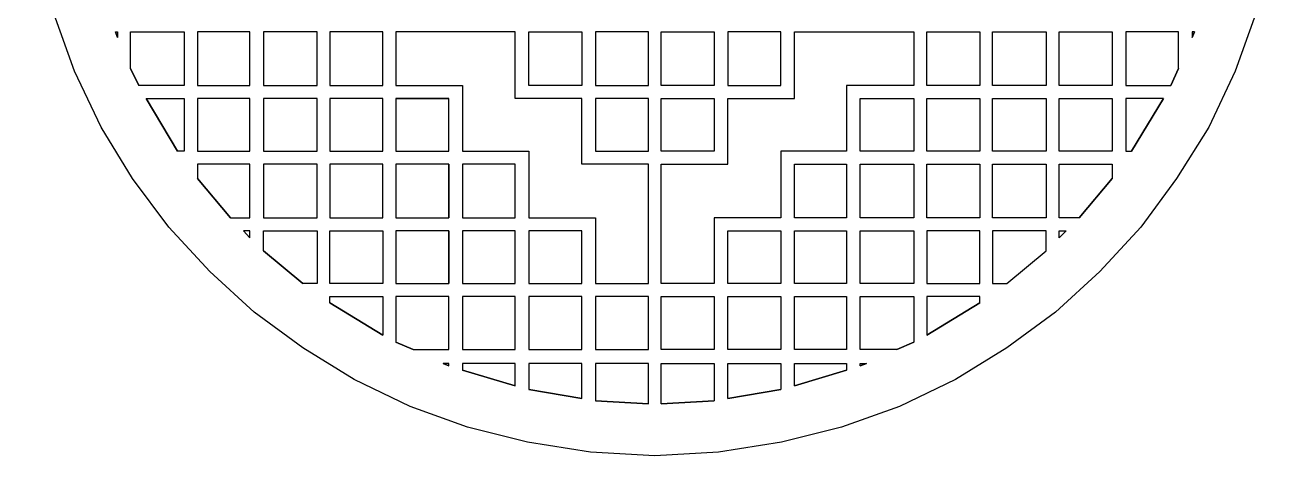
# Model space of a CAD drawing. Header units: centimetres. Extents: x -7.3 to 6, y -13.2 to 13.7.
# Drawn here: x -7.35 to 5.96, y -13.15 to -8.6 of the extents above; entities that cross this region are included whole.
import ezdxf

# ---------------------------------------------------------------- set-up
doc = ezdxf.new("R2010")
doc.units = ezdxf.units.CM
doc.header["$MEASUREMENT"] = 0

msp = doc.modelspace()

# ---------------------------------------------------------------- linework, layer by layer
at = {"color": 242}
for points, knots in [([(-7.3473, -6.49658), (-7.3473, -6.49658), (-7.31704, -7.16991), (-7.31704, -7.16991), (-7.31704, -7.16991), (-7.31704, -7.16991), (-7.21871, -7.83568), (-7.21871, -7.83568), (-7.21871, -7.83568), (-7.21871, -7.83568), (-7.0447, -8.47116), (-7.0447, -8.47116), (-7.0447, -8.47116), (-7.0447, -8.47116), (-6.82529, -9.08397), (-6.82529, -9.08397), (-6.82529, -9.08397), (-6.82529, -9.08397), (-6.54539, -9.67408), (-6.54539, -9.67408), (-6.54539, -9.67408), (-6.54539, -9.67408), (-6.21249, -10.21875), (-6.21249, -10.21875), (-6.21249, -10.21875), (-6.21249, -10.21875), (-5.82667, -10.73322), (-5.82667, -10.73322), (-5.82667, -10.73322), (-5.82667, -10.73322), (-5.39546, -11.20225), (-5.39546, -11.20225), (-5.39546, -11.20225), (-5.39546, -11.20225), (-4.92638, -11.6335), (-4.92638, -11.6335), (-4.92638, -11.6335), (-4.92638, -11.6335), (-4.41196, -12.01177), (-4.41196, -12.01177), (-4.41196, -12.01177), (-4.41196, -12.01177), (-3.86724, -12.34466), (-3.86724, -12.34466), (-3.86724, -12.34466), (-3.86724, -12.34466), (-3.27714, -12.63212), (-3.27714, -12.63212), (-3.27714, -12.63212), (-3.27714, -12.63212), (-2.67189, -12.85153), (-2.67189, -12.85153), (-2.67189, -12.85153), (-2.67189, -12.85153), (-2.0364, -13.01041), (-2.0364, -13.01041), (-2.0364, -13.01041), (-2.0364, -13.01041), (-1.37066, -13.11631), (-1.37066, -13.11631), (-1.37066, -13.11631), (-1.37066, -13.11631), (-0.68976, -13.15413), (-0.68976, -13.15413), (-0.68976, -13.15413), (-0.68976, -13.15413), (-0.01646, -13.11631), (-0.01646, -13.11631), (-0.01646, -13.11631), (-0.01646, -13.11631), (0.64929, -13.01041), (0.64929, -13.01041), (0.64929, -13.01041), (0.64929, -13.01041), (1.28478, -12.85153), (1.28478, -12.85153), (1.28478, -12.85153), (1.28478, -12.85153), (1.89757, -12.63212), (1.89757, -12.63212), (1.89757, -12.63212), (1.89757, -12.63212), (2.48768, -12.34466), (2.48768, -12.34466), (2.48768, -12.34466), (2.48768, -12.34466), (3.03238, -12.01177), (3.03238, -12.01177), (3.03238, -12.01177), (3.03238, -12.01177), (3.54682, -11.6335), (3.54682, -11.6335), (3.54682, -11.6335), (3.54682, -11.6335), (4.01589, -11.20225), (4.01589, -11.20225), (4.01589, -11.20225), (4.01589, -11.20225), (4.44709, -10.73322), (4.44709, -10.73322), (4.44709, -10.73322), (4.44709, -10.73322), (4.82538, -10.21875), (4.82538, -10.21875), (4.82538, -10.21875), (4.82538, -10.21875), (5.16581, -9.67408), (5.16581, -9.67408), (5.16581, -9.67408), (5.16581, -9.67408), (5.44572, -9.08397), (5.44572, -9.08397), (5.44572, -9.08397), (5.44572, -9.08397), (5.66513, -8.47116), (5.66513, -8.47116), (5.66513, -8.47116), (5.66513, -8.47116), (5.824, -7.83568), (5.824, -7.83568), (5.824, -7.83568), (5.824, -7.83568), (5.92991, -7.16991), (5.92991, -7.16991), (5.92991, -7.16991), (5.92991, -7.16991), (5.96017, -6.49658), (5.96017, -6.49658), (5.96017, -6.49658), (5.96017, -6.49658), (5.92991, -5.80816), (5.92991, -5.80816), (5.92991, -5.80816), (5.92991, -5.80816), (5.824, -5.14997), (5.824, -5.14997), (5.824, -5.14997), (5.824, -5.14997), (5.66513, -4.51446), (5.66513, -4.51446), (5.66513, -4.51446), (5.66513, -4.51446), (5.44572, -3.90924), (5.44572, -3.90924), (5.44572, -3.90924), (5.44572, -3.90924), (5.16581, -3.31916), (5.16581, -3.31916), (5.16581, -3.31916), (5.16581, -3.31916), (4.82538, -2.77442), (4.82538, -2.77442), (4.82538, -2.77442), (4.82538, -2.77442), (4.44709, -2.25997), (4.44709, -2.25997), (4.44709, -2.25997), (4.44709, -2.25997), (4.01589, -1.78336), (4.01589, -1.78336), (4.01589, -1.78336), (4.01589, -1.78336), (3.54682, -1.35216), (3.54682, -1.35216), (3.54682, -1.35216), (3.54682, -1.35216), (3.03238, -0.9739), (3.03238, -0.9739), (3.03238, -0.9739), (3.03238, -0.9739), (2.48768, -0.64099), (2.48768, -0.64099), (2.48768, -0.64099), (2.48768, -0.64099), (1.89757, -0.36111), (1.89757, -0.36111), (1.89757, -0.36111), (1.89757, -0.36111), (1.28478, -0.14168), (1.28478, -0.14168), (1.28478, -0.14168), (1.28478, -0.14168), (0.64929, 0.03231), (0.64929, 0.03231), (0.64929, 0.03231), (0.64929, 0.03231), (-0.01646, 0.13065), (-0.01646, 0.13065), (-0.01646, 0.13065), (-0.01646, 0.13065), (-0.68976, 0.16091), (-0.68976, 0.16091), (-0.68976, 0.16091), (-0.68976, 0.16091), (-1.37066, 0.13065), (-1.37066, 0.13065), (-1.37066, 0.13065), (-1.37066, 0.13065), (-2.0364, 0.03231), (-2.0364, 0.03231), (-2.0364, 0.03231), (-2.0364, 0.03231), (-2.67189, -0.14168), (-2.67189, -0.14168), (-2.67189, -0.14168), (-2.67189, -0.14168), (-3.27714, -0.36111), (-3.27714, -0.36111), (-3.27714, -0.36111), (-3.27714, -0.36111), (-3.86724, -0.64099), (-3.86724, -0.64099), (-3.86724, -0.64099), (-3.86724, -0.64099), (-4.41196, -0.9739), (-4.41196, -0.9739), (-4.41196, -0.9739), (-4.41196, -0.9739), (-4.92638, -1.35216), (-4.92638, -1.35216), (-4.92638, -1.35216), (-4.92638, -1.35216), (-5.39546, -1.78336), (-5.39546, -1.78336), (-5.39546, -1.78336), (-5.39546, -1.78336), (-5.82667, -2.25997), (-5.82667, -2.25997), (-5.82667, -2.25997), (-5.82667, -2.25997), (-6.21249, -2.77442), (-6.21249, -2.77442), (-6.21249, -2.77442), (-6.21249, -2.77442), (-6.54539, -3.31916), (-6.54539, -3.31916), (-6.54539, -3.31916), (-6.54539, -3.31916), (-6.82529, -3.90924), (-6.82529, -3.90924), (-6.82529, -3.90924), (-6.82529, -3.90924), (-7.0447, -4.51446), (-7.0447, -4.51446), (-7.0447, -4.51446), (-7.0447, -4.51446), (-7.21871, -5.14997), (-7.21871, -5.14997), (-7.21871, -5.14997), (-7.21871, -5.14997), (-7.31704, -5.80816), (-7.31704, -5.80816), (-7.31704, -5.80816), (-7.31704, -5.80816), (-7.3473, -6.49658), (-7.3473, -6.49658)], [0, 0, 0, 0, 0.01538462, 0.01538462, 0.01538462, 0.01538462, 0.03076923, 0.03076923, 0.03076923, 0.03076923, 0.04615385, 0.04615385, 0.04615385, 0.04615385, 0.06153846, 0.06153846, 0.06153846, 0.06153846, 0.07692308, 0.07692308, 0.07692308, 0.07692308, 0.09230769, 0.09230769, 0.09230769, 0.09230769, 0.10769231, 0.10769231, 0.10769231, 0.10769231, 0.12307692, 0.12307692, 0.12307692, 0.12307692, 0.13846154, 0.13846154, 0.13846154, 0.13846154, 0.15384615, 0.15384615, 0.15384615, 0.15384615, 0.16923077, 0.16923077, 0.16923077, 0.16923077, 0.18461538, 0.18461538, 0.18461538, 0.18461538, 0.2, 0.2, 0.2, 0.2, 0.21538462, 0.21538462, 0.21538462, 0.21538462, 0.23076923, 0.23076923, 0.23076923, 0.23076923, 0.24615385, 0.24615385, 0.24615385, 0.24615385, 0.26153846, 0.26153846, 0.26153846, 0.26153846, 0.27692308, 0.27692308, 0.27692308, 0.27692308, 0.29230769, 0.29230769, 0.29230769, 0.29230769, 0.30769231, 0.30769231, 0.30769231, 0.30769231, 0.32307692, 0.32307692, 0.32307692, 0.32307692, 0.33846154, 0.33846154, 0.33846154, 0.33846154, 0.35384615, 0.35384615, 0.35384615, 0.35384615, 0.36923077, 0.36923077, 0.36923077, 0.36923077, 0.38461538, 0.38461538, 0.38461538, 0.38461538, 0.4, 0.4, 0.4, 0.4, 0.41538462, 0.41538462, 0.41538462, 0.41538462, 0.43076923, 0.43076923, 0.43076923, 0.43076923, 0.44615385, 0.44615385, 0.44615385, 0.44615385, 0.46153846, 0.46153846, 0.46153846, 0.46153846, 0.47692308, 0.47692308, 0.47692308, 0.47692308, 0.49230769, 0.49230769, 0.49230769, 0.49230769, 0.50769231, 0.50769231, 0.50769231, 0.50769231, 0.52307692, 0.52307692, 0.52307692, 0.52307692, 0.53846154, 0.53846154, 0.53846154, 0.53846154, 0.55384615, 0.55384615, 0.55384615, 0.55384615, 0.56923077, 0.56923077, 0.56923077, 0.56923077, 0.58461538, 0.58461538, 0.58461538, 0.58461538, 0.6, 0.6, 0.6, 0.6, 0.61538462, 0.61538462, 0.61538462, 0.61538462, 0.63076923, 0.63076923, 0.63076923, 0.63076923, 0.64615385, 0.64615385, 0.64615385, 0.64615385, 0.66153846, 0.66153846, 0.66153846, 0.66153846, 0.67692308, 0.67692308, 0.67692308, 0.67692308, 0.69230769, 0.69230769, 0.69230769, 0.69230769, 0.70769231, 0.70769231, 0.70769231, 0.70769231, 0.72307692, 0.72307692, 0.72307692, 0.72307692, 0.73846154, 0.73846154, 0.73846154, 0.73846154, 0.75384615, 0.75384615, 0.75384615, 0.75384615, 0.76923077, 0.76923077, 0.76923077, 0.76923077, 0.78461538, 0.78461538, 0.78461538, 0.78461538, 0.8, 0.8, 0.8, 0.8, 0.81538462, 0.81538462, 0.81538462, 0.81538462, 0.83076923, 0.83076923, 0.83076923, 0.83076923, 0.84615385, 0.84615385, 0.84615385, 0.84615385, 0.86153846, 0.86153846, 0.86153846, 0.86153846, 0.87692308, 0.87692308, 0.87692308, 0.87692308, 0.89230769, 0.89230769, 0.89230769, 0.89230769, 0.90769231, 0.90769231, 0.90769231, 0.90769231, 0.92307692, 0.92307692, 0.92307692, 0.92307692, 0.93846154, 0.93846154, 0.93846154, 0.93846154, 0.95384615, 0.95384615, 0.95384615, 0.95384615, 0.96923077, 0.96923077, 0.96923077, 0.96923077, 1, 1, 1, 1]), ([(-6.37137, -8.72836), (-6.37137, -8.72836), (-6.37137, -8.66788), (-6.37137, -8.66788), (-6.37137, -8.66788), (-6.37137, -8.66788), (-6.39405, -8.66788), (-6.39405, -8.66788), (-6.39405, -8.66788), (-6.39405, -8.66788), (-6.37137, -8.72836), (-6.37137, -8.72836)], [0, 0, 0, 0, 0.25, 0.25, 0.25, 0.25, 0.5, 0.5, 0.5, 0.5, 1, 1, 1, 1]), ([(-6.39405, -8.66788), (-6.39405, -8.66788), (-6.37137, -8.72836), (-6.37137, -8.72836), (-6.37137, -8.72836), (-6.37137, -8.72836), (-6.39405, -8.66788), (-6.39405, -8.66788)], [0, 0, 0, 0, 0.33333333, 0.33333333, 0.33333333, 0.33333333, 1, 1, 1, 1]), ([(-6.14441, -9.23525), (-6.14441, -9.23525), (-5.6678, -9.23525), (-5.6678, -9.23525), (-5.6678, -9.23525), (-5.6678, -9.23525), (-5.6678, -8.66788), (-5.6678, -8.66788), (-5.6678, -8.66788), (-5.6678, -8.66788), (-6.23519, -8.66788), (-6.23519, -8.66788), (-6.23519, -8.66788), (-6.23519, -8.66788), (-6.23519, -9.05371), (-6.23519, -9.05371), (-6.23519, -9.05371), (-6.23519, -9.05371), (-6.14441, -9.23525), (-6.14441, -9.23525)], [0, 0, 0, 0, 0.16666667, 0.16666667, 0.16666667, 0.16666667, 0.33333333, 0.33333333, 0.33333333, 0.33333333, 0.5, 0.5, 0.5, 0.5, 0.66666667, 0.66666667, 0.66666667, 0.66666667, 1, 1, 1, 1]), ([(-4.97177, -9.23525), (-4.97177, -9.23525), (-5.52405, -9.23525), (-5.52405, -9.23525), (-5.52405, -9.23525), (-5.52405, -9.23525), (-5.52405, -8.66788), (-5.52405, -8.66788), (-5.52405, -8.66788), (-5.52405, -8.66788), (-4.97177, -8.66788), (-4.97177, -8.66788), (-4.97177, -8.66788), (-4.97177, -8.66788), (-4.97177, -9.23525), (-4.97177, -9.23525)], [0, 0, 0, 0, 0.2, 0.2, 0.2, 0.2, 0.4, 0.4, 0.4, 0.4, 0.6, 0.6, 0.6, 0.6, 1, 1, 1, 1]), ([(-4.26064, -9.23525), (-4.26064, -9.23525), (-4.82804, -9.23525), (-4.82804, -9.23525), (-4.82804, -9.23525), (-4.82804, -9.23525), (-4.82804, -8.66788), (-4.82804, -8.66788), (-4.82804, -8.66788), (-4.82804, -8.66788), (-4.26064, -8.66788), (-4.26064, -8.66788), (-4.26064, -8.66788), (-4.26064, -8.66788), (-4.26064, -9.23525), (-4.26064, -9.23525)], [0, 0, 0, 0, 0.2, 0.2, 0.2, 0.2, 0.4, 0.4, 0.4, 0.4, 0.6, 0.6, 0.6, 0.6, 1, 1, 1, 1]), ([(-3.56462, -9.23525), (-3.56462, -9.23525), (-4.12445, -9.23525), (-4.12445, -9.23525), (-4.12445, -9.23525), (-4.12445, -9.23525), (-4.12445, -8.66788), (-4.12445, -8.66788), (-4.12445, -8.66788), (-4.12445, -8.66788), (-3.56462, -8.66788), (-3.56462, -8.66788), (-3.56462, -8.66788), (-3.56462, -8.66788), (-3.56462, -9.23525), (-3.56462, -9.23525)], [0, 0, 0, 0, 0.2, 0.2, 0.2, 0.2, 0.4, 0.4, 0.4, 0.4, 0.6, 0.6, 0.6, 0.6, 1, 1, 1, 1]), ([(-2.02128, -9.93128), (-2.02128, -9.93128), (-2.72486, -9.93128), (-2.72486, -9.93128), (-2.72486, -9.93128), (-2.72486, -9.93128), (-2.72486, -9.23525), (-2.72486, -9.23525), (-2.72486, -9.23525), (-2.72486, -9.23525), (-3.42846, -9.23525), (-3.42846, -9.23525), (-3.42846, -9.23525), (-3.42846, -9.23525), (-3.42846, -8.66788), (-3.42846, -8.66788), (-3.42846, -8.66788), (-3.42846, -8.66788), (-2.16503, -8.66788), (-2.16503, -8.66788), (-2.16503, -8.66788), (-2.16503, -8.66788), (-2.16503, -9.37141), (-2.16503, -9.37141), (-2.16503, -9.37141), (-2.16503, -9.37141), (-1.46145, -9.37141), (-1.46145, -9.37141), (-1.46145, -9.37141), (-1.46145, -9.37141), (-1.46145, -10.06747), (-1.46145, -10.06747), (-1.46145, -10.06747), (-1.46145, -10.06747), (-0.75788, -10.06747), (-0.75788, -10.06747), (-0.75788, -10.06747), (-0.75788, -10.06747), (-0.75788, -11.33086), (-0.75788, -11.33086), (-0.75788, -11.33086), (-0.75788, -11.33086), (-1.3177, -11.33086), (-1.3177, -11.33086), (-1.3177, -11.33086), (-1.3177, -11.33086), (-1.3177, -10.63487), (-1.3177, -10.63487), (-1.3177, -10.63487), (-1.3177, -10.63487), (-2.02128, -10.63487), (-2.02128, -10.63487), (-2.02128, -10.63487), (-2.02128, -10.63487), (-2.02128, -9.93128), (-2.02128, -9.93128)], [0, 0, 0, 0, 0.06666667, 0.06666667, 0.06666667, 0.06666667, 0.13333333, 0.13333333, 0.13333333, 0.13333333, 0.2, 0.2, 0.2, 0.2, 0.26666667, 0.26666667, 0.26666667, 0.26666667, 0.33333333, 0.33333333, 0.33333333, 0.33333333, 0.4, 0.4, 0.4, 0.4, 0.46666667, 0.46666667, 0.46666667, 0.46666667, 0.53333333, 0.53333333, 0.53333333, 0.53333333, 0.6, 0.6, 0.6, 0.6, 0.66666667, 0.66666667, 0.66666667, 0.66666667, 0.73333333, 0.73333333, 0.73333333, 0.73333333, 0.8, 0.8, 0.8, 0.8, 0.86666667, 0.86666667, 0.86666667, 0.86666667, 1, 1, 1, 1]), ([(-1.46145, -9.23525), (-1.46145, -9.23525), (-1.46145, -8.66788), (-1.46145, -8.66788), (-1.46145, -8.66788), (-1.46145, -8.66788), (-2.02128, -8.66788), (-2.02128, -8.66788), (-2.02128, -8.66788), (-2.02128, -8.66788), (-2.02128, -9.23525), (-2.02128, -9.23525), (-2.02128, -9.23525), (-2.02128, -9.23525), (-1.46145, -9.23525), (-1.46145, -9.23525)], [0, 0, 0, 0, 0.2, 0.2, 0.2, 0.2, 0.4, 0.4, 0.4, 0.4, 0.6, 0.6, 0.6, 0.6, 1, 1, 1, 1]), ([(-1.3177, -9.23525), (-1.3177, -9.23525), (-1.3177, -8.66788), (-1.3177, -8.66788), (-1.3177, -8.66788), (-1.3177, -8.66788), (-0.75788, -8.66788), (-0.75788, -8.66788), (-0.75788, -8.66788), (-0.75788, -8.66788), (-0.75788, -9.23525), (-0.75788, -9.23525), (-0.75788, -9.23525), (-0.75788, -9.23525), (-1.3177, -9.23525), (-1.3177, -9.23525)], [0, 0, 0, 0, 0.2, 0.2, 0.2, 0.2, 0.4, 0.4, 0.4, 0.4, 0.6, 0.6, 0.6, 0.6, 1, 1, 1, 1]), ([(0.64173, -9.93128), (0.64173, -9.93128), (1.33773, -9.93128), (1.33773, -9.93128), (1.33773, -9.93128), (1.33773, -9.93128), (1.33773, -9.23525), (1.33773, -9.23525), (1.33773, -9.23525), (1.33773, -9.23525), (2.04888, -9.23525), (2.04888, -9.23525), (2.04888, -9.23525), (2.04888, -9.23525), (2.04888, -8.66788), (2.04888, -8.66788), (2.04888, -8.66788), (2.04888, -8.66788), (0.78547, -8.66788), (0.78547, -8.66788), (0.78547, -8.66788), (0.78547, -8.66788), (0.78547, -9.37141), (0.78547, -9.37141), (0.78547, -9.37141), (0.78547, -9.37141), (0.08189, -9.37141), (0.08189, -9.37141), (0.08189, -9.37141), (0.08189, -9.37141), (0.08189, -10.06747), (0.08189, -10.06747), (0.08189, -10.06747), (0.08189, -10.06747), (-0.62169, -10.06747), (-0.62169, -10.06747), (-0.62169, -10.06747), (-0.62169, -10.06747), (-0.62169, -11.33086), (-0.62169, -11.33086), (-0.62169, -11.33086), (-0.62169, -11.33086), (-0.06186, -11.33086), (-0.06186, -11.33086), (-0.06186, -11.33086), (-0.06186, -11.33086), (-0.06186, -10.63487), (-0.06186, -10.63487), (-0.06186, -10.63487), (-0.06186, -10.63487), (0.64173, -10.63487), (0.64173, -10.63487), (0.64173, -10.63487), (0.64173, -10.63487), (0.64173, -9.93128), (0.64173, -9.93128)], [0, 0, 0, 0, 0.06666667, 0.06666667, 0.06666667, 0.06666667, 0.13333333, 0.13333333, 0.13333333, 0.13333333, 0.2, 0.2, 0.2, 0.2, 0.26666667, 0.26666667, 0.26666667, 0.26666667, 0.33333333, 0.33333333, 0.33333333, 0.33333333, 0.4, 0.4, 0.4, 0.4, 0.46666667, 0.46666667, 0.46666667, 0.46666667, 0.53333333, 0.53333333, 0.53333333, 0.53333333, 0.6, 0.6, 0.6, 0.6, 0.66666667, 0.66666667, 0.66666667, 0.66666667, 0.73333333, 0.73333333, 0.73333333, 0.73333333, 0.8, 0.8, 0.8, 0.8, 0.86666667, 0.86666667, 0.86666667, 0.86666667, 1, 1, 1, 1]), ([(-0.06186, -9.23525), (-0.06186, -9.23525), (-0.06186, -8.66788), (-0.06186, -8.66788), (-0.06186, -8.66788), (-0.06186, -8.66788), (-0.62169, -8.66788), (-0.62169, -8.66788), (-0.62169, -8.66788), (-0.62169, -8.66788), (-0.62169, -9.23525), (-0.62169, -9.23525), (-0.62169, -9.23525), (-0.62169, -9.23525), (-0.06186, -9.23525), (-0.06186, -9.23525)], [0, 0, 0, 0, 0.2, 0.2, 0.2, 0.2, 0.4, 0.4, 0.4, 0.4, 0.6, 0.6, 0.6, 0.6, 1, 1, 1, 1]), ([(0.08189, -9.23525), (0.08189, -9.23525), (0.08189, -8.66788), (0.08189, -8.66788), (0.08189, -8.66788), (0.08189, -8.66788), (0.64173, -8.66788), (0.64173, -8.66788), (0.64173, -8.66788), (0.64173, -8.66788), (0.64173, -9.23525), (0.64173, -9.23525), (0.64173, -9.23525), (0.64173, -9.23525), (0.08189, -9.23525), (0.08189, -9.23525)], [0, 0, 0, 0, 0.2, 0.2, 0.2, 0.2, 0.4, 0.4, 0.4, 0.4, 0.6, 0.6, 0.6, 0.6, 1, 1, 1, 1]), ([(2.18507, -9.23525), (2.18507, -9.23525), (2.74489, -9.23525), (2.74489, -9.23525), (2.74489, -9.23525), (2.74489, -9.23525), (2.74489, -8.66788), (2.74489, -8.66788), (2.74489, -8.66788), (2.74489, -8.66788), (2.18507, -8.66788), (2.18507, -8.66788), (2.18507, -8.66788), (2.18507, -8.66788), (2.18507, -9.23525), (2.18507, -9.23525)], [0, 0, 0, 0, 0.2, 0.2, 0.2, 0.2, 0.4, 0.4, 0.4, 0.4, 0.6, 0.6, 0.6, 0.6, 1, 1, 1, 1]), ([(2.88107, -9.23525), (2.88107, -9.23525), (3.44848, -9.23525), (3.44848, -9.23525), (3.44848, -9.23525), (3.44848, -9.23525), (3.44848, -8.66788), (3.44848, -8.66788), (3.44848, -8.66788), (3.44848, -8.66788), (2.88107, -8.66788), (2.88107, -8.66788), (2.88107, -8.66788), (2.88107, -8.66788), (2.88107, -9.23525), (2.88107, -9.23525)], [0, 0, 0, 0, 0.2, 0.2, 0.2, 0.2, 0.4, 0.4, 0.4, 0.4, 0.6, 0.6, 0.6, 0.6, 1, 1, 1, 1]), ([(3.58465, -9.23525), (3.58465, -9.23525), (4.14449, -9.23525), (4.14449, -9.23525), (4.14449, -9.23525), (4.14449, -9.23525), (4.14449, -8.66788), (4.14449, -8.66788), (4.14449, -8.66788), (4.14449, -8.66788), (3.58465, -8.66788), (3.58465, -8.66788), (3.58465, -8.66788), (3.58465, -8.66788), (3.58465, -9.23525), (3.58465, -9.23525)], [0, 0, 0, 0, 0.2, 0.2, 0.2, 0.2, 0.4, 0.4, 0.4, 0.4, 0.6, 0.6, 0.6, 0.6, 1, 1, 1, 1]), ([(4.76485, -9.23525), (4.76485, -9.23525), (4.28823, -9.23525), (4.28823, -9.23525), (4.28823, -9.23525), (4.28823, -9.23525), (4.28823, -8.66788), (4.28823, -8.66788), (4.28823, -8.66788), (4.28823, -8.66788), (4.84807, -8.66788), (4.84807, -8.66788), (4.84807, -8.66788), (4.84807, -8.66788), (4.84807, -9.05371), (4.84807, -9.05371), (4.84807, -9.05371), (4.84807, -9.05371), (4.76485, -9.23525), (4.76485, -9.23525)], [0, 0, 0, 0, 0.16666667, 0.16666667, 0.16666667, 0.16666667, 0.33333333, 0.33333333, 0.33333333, 0.33333333, 0.5, 0.5, 0.5, 0.5, 0.66666667, 0.66666667, 0.66666667, 0.66666667, 1, 1, 1, 1]), ([(5.0145, -8.66788), (5.0145, -8.66788), (4.99182, -8.72836), (4.99182, -8.72836), (4.99182, -8.72836), (4.99182, -8.72836), (5.0145, -8.66788), (5.0145, -8.66788)], [0, 0, 0, 0, 0.33333333, 0.33333333, 0.33333333, 0.33333333, 1, 1, 1, 1]), ([(4.99182, -8.72836), (4.99182, -8.72836), (4.99182, -8.66788), (4.99182, -8.66788), (4.99182, -8.66788), (4.99182, -8.66788), (5.0145, -8.66788), (5.0145, -8.66788), (5.0145, -8.66788), (5.0145, -8.66788), (4.99182, -8.72836), (4.99182, -8.72836)], [0, 0, 0, 0, 0.25, 0.25, 0.25, 0.25, 0.5, 0.5, 0.5, 0.5, 1, 1, 1, 1]), ([(-6.23519, -9.05371), (-6.23519, -9.05371), (-6.14441, -9.23525), (-6.14441, -9.23525), (-6.14441, -9.23525), (-6.14441, -9.23525), (-6.23519, -9.05371), (-6.23519, -9.05371)], [0, 0, 0, 0, 0.33333333, 0.33333333, 0.33333333, 0.33333333, 1, 1, 1, 1]), ([(4.84807, -9.05371), (4.84807, -9.05371), (4.76485, -9.23525), (4.76485, -9.23525), (4.76485, -9.23525), (4.76485, -9.23525), (4.84807, -9.05371), (4.84807, -9.05371)], [0, 0, 0, 0, 0.33333333, 0.33333333, 0.33333333, 0.33333333, 1, 1, 1, 1]), ([(-6.06876, -9.37141), (-6.06876, -9.37141), (-5.73588, -9.93128), (-5.73588, -9.93128), (-5.73588, -9.93128), (-5.73588, -9.93128), (-6.06876, -9.37141), (-6.06876, -9.37141)], [0, 0, 0, 0, 0.33333333, 0.33333333, 0.33333333, 0.33333333, 1, 1, 1, 1]), ([(-5.73588, -9.93128), (-5.73588, -9.93128), (-5.6678, -9.93128), (-5.6678, -9.93128), (-5.6678, -9.93128), (-5.6678, -9.93128), (-5.6678, -9.37141), (-5.6678, -9.37141), (-5.6678, -9.37141), (-5.6678, -9.37141), (-6.06876, -9.37141), (-6.06876, -9.37141), (-6.06876, -9.37141), (-6.06876, -9.37141), (-5.73588, -9.93128), (-5.73588, -9.93128)], [0, 0, 0, 0, 0.2, 0.2, 0.2, 0.2, 0.4, 0.4, 0.4, 0.4, 0.6, 0.6, 0.6, 0.6, 1, 1, 1, 1]), ([(-4.97177, -9.93128), (-4.97177, -9.93128), (-5.52405, -9.93128), (-5.52405, -9.93128), (-5.52405, -9.93128), (-5.52405, -9.93128), (-5.52405, -9.37141), (-5.52405, -9.37141), (-5.52405, -9.37141), (-5.52405, -9.37141), (-4.97177, -9.37141), (-4.97177, -9.37141), (-4.97177, -9.37141), (-4.97177, -9.37141), (-4.97177, -9.93128), (-4.97177, -9.93128)], [0, 0, 0, 0, 0.2, 0.2, 0.2, 0.2, 0.4, 0.4, 0.4, 0.4, 0.6, 0.6, 0.6, 0.6, 1, 1, 1, 1]), ([(-4.26064, -9.93128), (-4.26064, -9.93128), (-4.82804, -9.93128), (-4.82804, -9.93128), (-4.82804, -9.93128), (-4.82804, -9.93128), (-4.82804, -9.37141), (-4.82804, -9.37141), (-4.82804, -9.37141), (-4.82804, -9.37141), (-4.26064, -9.37141), (-4.26064, -9.37141), (-4.26064, -9.37141), (-4.26064, -9.37141), (-4.26064, -9.93128), (-4.26064, -9.93128)], [0, 0, 0, 0, 0.2, 0.2, 0.2, 0.2, 0.4, 0.4, 0.4, 0.4, 0.6, 0.6, 0.6, 0.6, 1, 1, 1, 1]), ([(-4.12445, -9.93128), (-4.12445, -9.93128), (-4.12445, -9.37141), (-4.12445, -9.37141), (-4.12445, -9.37141), (-4.12445, -9.37141), (-3.56462, -9.37141), (-3.56462, -9.37141), (-3.56462, -9.37141), (-3.56462, -9.37141), (-3.56462, -9.93128), (-3.56462, -9.93128), (-3.56462, -9.93128), (-3.56462, -9.93128), (-4.12445, -9.93128), (-4.12445, -9.93128)], [0, 0, 0, 0, 0.2, 0.2, 0.2, 0.2, 0.4, 0.4, 0.4, 0.4, 0.6, 0.6, 0.6, 0.6, 1, 1, 1, 1]), ([(-2.8686, -9.37141), (-2.8686, -9.37141), (-2.8686, -9.93128), (-2.8686, -9.93128), (-2.8686, -9.93128), (-2.8686, -9.93128), (-3.42846, -9.93128), (-3.42846, -9.93128), (-3.42846, -9.93128), (-3.42846, -9.93128), (-3.42846, -9.37141), (-3.42846, -9.37141), (-3.42846, -9.37141), (-3.42846, -9.37141), (-2.8686, -9.37141), (-2.8686, -9.37141)], [0, 0, 0, 0, 0.2, 0.2, 0.2, 0.2, 0.4, 0.4, 0.4, 0.4, 0.6, 0.6, 0.6, 0.6, 1, 1, 1, 1]), ([(-3.42846, -9.37141), (-3.42846, -9.37141), (-2.8686, -9.37141), (-2.8686, -9.37141), (-2.8686, -9.37141), (-2.8686, -9.37141), (-3.42846, -9.37141), (-3.42846, -9.37141)], [0, 0, 0, 0, 0.33333333, 0.33333333, 0.33333333, 0.33333333, 1, 1, 1, 1]), ([(-0.75788, -9.93128), (-0.75788, -9.93128), (-1.3177, -9.93128), (-1.3177, -9.93128), (-1.3177, -9.93128), (-1.3177, -9.93128), (-1.3177, -9.37141), (-1.3177, -9.37141), (-1.3177, -9.37141), (-1.3177, -9.37141), (-0.75788, -9.37141), (-0.75788, -9.37141), (-0.75788, -9.37141), (-0.75788, -9.37141), (-0.75788, -9.93128), (-0.75788, -9.93128)], [0, 0, 0, 0, 0.2, 0.2, 0.2, 0.2, 0.4, 0.4, 0.4, 0.4, 0.6, 0.6, 0.6, 0.6, 1, 1, 1, 1]), ([(-0.62169, -9.93128), (-0.62169, -9.93128), (-0.06186, -9.93128), (-0.06186, -9.93128), (-0.06186, -9.93128), (-0.06186, -9.93128), (-0.06186, -9.37141), (-0.06186, -9.37141), (-0.06186, -9.37141), (-0.06186, -9.37141), (-0.62169, -9.37141), (-0.62169, -9.37141), (-0.62169, -9.37141), (-0.62169, -9.37141), (-0.62169, -9.93128), (-0.62169, -9.93128)], [0, 0, 0, 0, 0.2, 0.2, 0.2, 0.2, 0.4, 0.4, 0.4, 0.4, 0.6, 0.6, 0.6, 0.6, 1, 1, 1, 1]), ([(1.48147, -9.37141), (1.48147, -9.37141), (1.48147, -9.93128), (1.48147, -9.93128), (1.48147, -9.93128), (1.48147, -9.93128), (2.04888, -9.93128), (2.04888, -9.93128), (2.04888, -9.93128), (2.04888, -9.93128), (2.04888, -9.37141), (2.04888, -9.37141), (2.04888, -9.37141), (2.04888, -9.37141), (1.48147, -9.37141), (1.48147, -9.37141)], [0, 0, 0, 0, 0.2, 0.2, 0.2, 0.2, 0.4, 0.4, 0.4, 0.4, 0.6, 0.6, 0.6, 0.6, 1, 1, 1, 1]), ([(2.74489, -9.93128), (2.74489, -9.93128), (2.74489, -9.37141), (2.74489, -9.37141), (2.74489, -9.37141), (2.74489, -9.37141), (2.18507, -9.37141), (2.18507, -9.37141), (2.18507, -9.37141), (2.18507, -9.37141), (2.18507, -9.93128), (2.18507, -9.93128), (2.18507, -9.93128), (2.18507, -9.93128), (2.74489, -9.93128), (2.74489, -9.93128)], [0, 0, 0, 0, 0.2, 0.2, 0.2, 0.2, 0.4, 0.4, 0.4, 0.4, 0.6, 0.6, 0.6, 0.6, 1, 1, 1, 1]), ([(2.88107, -9.93128), (2.88107, -9.93128), (3.44848, -9.93128), (3.44848, -9.93128), (3.44848, -9.93128), (3.44848, -9.93128), (3.44848, -9.37141), (3.44848, -9.37141), (3.44848, -9.37141), (3.44848, -9.37141), (2.88107, -9.37141), (2.88107, -9.37141), (2.88107, -9.37141), (2.88107, -9.37141), (2.88107, -9.93128), (2.88107, -9.93128)], [0, 0, 0, 0, 0.2, 0.2, 0.2, 0.2, 0.4, 0.4, 0.4, 0.4, 0.6, 0.6, 0.6, 0.6, 1, 1, 1, 1]), ([(3.58465, -9.93128), (3.58465, -9.93128), (4.14449, -9.93128), (4.14449, -9.93128), (4.14449, -9.93128), (4.14449, -9.93128), (4.14449, -9.37141), (4.14449, -9.37141), (4.14449, -9.37141), (4.14449, -9.37141), (3.58465, -9.37141), (3.58465, -9.37141), (3.58465, -9.37141), (3.58465, -9.37141), (3.58465, -9.93128), (3.58465, -9.93128)], [0, 0, 0, 0, 0.2, 0.2, 0.2, 0.2, 0.4, 0.4, 0.4, 0.4, 0.6, 0.6, 0.6, 0.6, 1, 1, 1, 1]), ([(4.34875, -9.93128), (4.34875, -9.93128), (4.28823, -9.93128), (4.28823, -9.93128), (4.28823, -9.93128), (4.28823, -9.93128), (4.28823, -9.37141), (4.28823, -9.37141), (4.28823, -9.37141), (4.28823, -9.37141), (4.68919, -9.37141), (4.68919, -9.37141), (4.68919, -9.37141), (4.68919, -9.37141), (4.34875, -9.93128), (4.34875, -9.93128)], [0, 0, 0, 0, 0.2, 0.2, 0.2, 0.2, 0.4, 0.4, 0.4, 0.4, 0.6, 0.6, 0.6, 0.6, 1, 1, 1, 1]), ([(4.68919, -9.37141), (4.68919, -9.37141), (4.34875, -9.93128), (4.34875, -9.93128), (4.34875, -9.93128), (4.34875, -9.93128), (4.68919, -9.37141), (4.68919, -9.37141)], [0, 0, 0, 0, 0.33333333, 0.33333333, 0.33333333, 0.33333333, 1, 1, 1, 1]), ([(-5.52405, -10.21875), (-5.52405, -10.21875), (-5.52405, -10.06747), (-5.52405, -10.06747), (-5.52405, -10.06747), (-5.52405, -10.06747), (-4.97177, -10.06747), (-4.97177, -10.06747), (-4.97177, -10.06747), (-4.97177, -10.06747), (-4.97177, -10.63487), (-4.97177, -10.63487), (-4.97177, -10.63487), (-4.97177, -10.63487), (-5.17605, -10.63487), (-5.17605, -10.63487), (-5.17605, -10.63487), (-5.17605, -10.63487), (-5.52405, -10.21875), (-5.52405, -10.21875)], [0, 0, 0, 0, 0.16666667, 0.16666667, 0.16666667, 0.16666667, 0.33333333, 0.33333333, 0.33333333, 0.33333333, 0.5, 0.5, 0.5, 0.5, 0.66666667, 0.66666667, 0.66666667, 0.66666667, 1, 1, 1, 1]), ([(-4.26064, -10.06747), (-4.26064, -10.06747), (-4.26064, -10.63487), (-4.26064, -10.63487), (-4.26064, -10.63487), (-4.26064, -10.63487), (-4.82804, -10.63487), (-4.82804, -10.63487), (-4.82804, -10.63487), (-4.82804, -10.63487), (-4.82804, -10.06747), (-4.82804, -10.06747), (-4.82804, -10.06747), (-4.82804, -10.06747), (-4.26064, -10.06747), (-4.26064, -10.06747)], [0, 0, 0, 0, 0.2, 0.2, 0.2, 0.2, 0.4, 0.4, 0.4, 0.4, 0.6, 0.6, 0.6, 0.6, 1, 1, 1, 1]), ([(-3.56462, -10.63487), (-3.56462, -10.63487), (-4.12445, -10.63487), (-4.12445, -10.63487), (-4.12445, -10.63487), (-4.12445, -10.63487), (-4.12445, -10.06747), (-4.12445, -10.06747), (-4.12445, -10.06747), (-4.12445, -10.06747), (-3.56462, -10.06747), (-3.56462, -10.06747), (-3.56462, -10.06747), (-3.56462, -10.06747), (-3.56462, -10.63487), (-3.56462, -10.63487)], [0, 0, 0, 0, 0.2, 0.2, 0.2, 0.2, 0.4, 0.4, 0.4, 0.4, 0.6, 0.6, 0.6, 0.6, 1, 1, 1, 1]), ([(-2.8686, -10.63487), (-2.8686, -10.63487), (-3.42846, -10.63487), (-3.42846, -10.63487), (-3.42846, -10.63487), (-3.42846, -10.63487), (-3.42846, -10.06747), (-3.42846, -10.06747), (-3.42846, -10.06747), (-3.42846, -10.06747), (-2.8686, -10.06747), (-2.8686, -10.06747), (-2.8686, -10.06747), (-2.8686, -10.06747), (-2.8686, -10.63487), (-2.8686, -10.63487)], [0, 0, 0, 0, 0.2, 0.2, 0.2, 0.2, 0.4, 0.4, 0.4, 0.4, 0.6, 0.6, 0.6, 0.6, 1, 1, 1, 1]), ([(-2.8686, -10.06747), (-2.8686, -10.06747), (-2.8686, -10.63487), (-2.8686, -10.63487), (-2.8686, -10.63487), (-2.8686, -10.63487), (-2.8686, -10.06747), (-2.8686, -10.06747)], [0, 0, 0, 0, 0.33333333, 0.33333333, 0.33333333, 0.33333333, 1, 1, 1, 1]), ([(-2.16503, -10.63487), (-2.16503, -10.63487), (-2.72486, -10.63487), (-2.72486, -10.63487), (-2.72486, -10.63487), (-2.72486, -10.63487), (-2.72486, -10.06747), (-2.72486, -10.06747), (-2.72486, -10.06747), (-2.72486, -10.06747), (-2.16503, -10.06747), (-2.16503, -10.06747), (-2.16503, -10.06747), (-2.16503, -10.06747), (-2.16503, -10.63487), (-2.16503, -10.63487)], [0, 0, 0, 0, 0.2, 0.2, 0.2, 0.2, 0.4, 0.4, 0.4, 0.4, 0.6, 0.6, 0.6, 0.6, 1, 1, 1, 1]), ([(0.78547, -10.63487), (0.78547, -10.63487), (1.33773, -10.63487), (1.33773, -10.63487), (1.33773, -10.63487), (1.33773, -10.63487), (1.33773, -10.06747), (1.33773, -10.06747), (1.33773, -10.06747), (1.33773, -10.06747), (0.78547, -10.06747), (0.78547, -10.06747), (0.78547, -10.06747), (0.78547, -10.06747), (0.78547, -10.63487), (0.78547, -10.63487)], [0, 0, 0, 0, 0.2, 0.2, 0.2, 0.2, 0.4, 0.4, 0.4, 0.4, 0.6, 0.6, 0.6, 0.6, 1, 1, 1, 1]), ([(1.48147, -10.63487), (1.48147, -10.63487), (2.04888, -10.63487), (2.04888, -10.63487), (2.04888, -10.63487), (2.04888, -10.63487), (2.04888, -10.06747), (2.04888, -10.06747), (2.04888, -10.06747), (2.04888, -10.06747), (1.48147, -10.06747), (1.48147, -10.06747), (1.48147, -10.06747), (1.48147, -10.06747), (1.48147, -10.63487), (1.48147, -10.63487)], [0, 0, 0, 0, 0.2, 0.2, 0.2, 0.2, 0.4, 0.4, 0.4, 0.4, 0.6, 0.6, 0.6, 0.6, 1, 1, 1, 1]), ([(2.18507, -10.63487), (2.18507, -10.63487), (2.74489, -10.63487), (2.74489, -10.63487), (2.74489, -10.63487), (2.74489, -10.63487), (2.74489, -10.06747), (2.74489, -10.06747), (2.74489, -10.06747), (2.74489, -10.06747), (2.18507, -10.06747), (2.18507, -10.06747), (2.18507, -10.06747), (2.18507, -10.06747), (2.18507, -10.63487), (2.18507, -10.63487)], [0, 0, 0, 0, 0.2, 0.2, 0.2, 0.2, 0.4, 0.4, 0.4, 0.4, 0.6, 0.6, 0.6, 0.6, 1, 1, 1, 1]), ([(2.88107, -10.06747), (2.88107, -10.06747), (2.88107, -10.63487), (2.88107, -10.63487), (2.88107, -10.63487), (2.88107, -10.63487), (3.44848, -10.63487), (3.44848, -10.63487), (3.44848, -10.63487), (3.44848, -10.63487), (3.44848, -10.06747), (3.44848, -10.06747), (3.44848, -10.06747), (3.44848, -10.06747), (2.88107, -10.06747), (2.88107, -10.06747)], [0, 0, 0, 0, 0.2, 0.2, 0.2, 0.2, 0.4, 0.4, 0.4, 0.4, 0.6, 0.6, 0.6, 0.6, 1, 1, 1, 1]), ([(4.14449, -10.21875), (4.14449, -10.21875), (4.14449, -10.06747), (4.14449, -10.06747), (4.14449, -10.06747), (4.14449, -10.06747), (3.58465, -10.06747), (3.58465, -10.06747), (3.58465, -10.06747), (3.58465, -10.06747), (3.58465, -10.63487), (3.58465, -10.63487), (3.58465, -10.63487), (3.58465, -10.63487), (3.79648, -10.63487), (3.79648, -10.63487), (3.79648, -10.63487), (3.79648, -10.63487), (4.14449, -10.21875), (4.14449, -10.21875)], [0, 0, 0, 0, 0.16666667, 0.16666667, 0.16666667, 0.16666667, 0.33333333, 0.33333333, 0.33333333, 0.33333333, 0.5, 0.5, 0.5, 0.5, 0.66666667, 0.66666667, 0.66666667, 0.66666667, 1, 1, 1, 1]), ([(-5.17605, -10.63487), (-5.17605, -10.63487), (-5.52405, -10.21875), (-5.52405, -10.21875), (-5.52405, -10.21875), (-5.52405, -10.21875), (-5.17605, -10.63487), (-5.17605, -10.63487)], [0, 0, 0, 0, 0.33333333, 0.33333333, 0.33333333, 0.33333333, 1, 1, 1, 1]), ([(3.79648, -10.63487), (3.79648, -10.63487), (4.14449, -10.21875), (4.14449, -10.21875), (4.14449, -10.21875), (4.14449, -10.21875), (3.79648, -10.63487), (3.79648, -10.63487)], [0, 0, 0, 0, 0.33333333, 0.33333333, 0.33333333, 0.33333333, 1, 1, 1, 1]), ([(-5.03986, -10.77104), (-5.03986, -10.77104), (-4.97177, -10.77104), (-4.97177, -10.77104), (-4.97177, -10.77104), (-4.97177, -10.77104), (-4.97177, -10.84672), (-4.97177, -10.84672), (-4.97177, -10.84672), (-4.97177, -10.84672), (-5.03986, -10.77104), (-5.03986, -10.77104)], [0, 0, 0, 0, 0.25, 0.25, 0.25, 0.25, 0.5, 0.5, 0.5, 0.5, 1, 1, 1, 1]), ([(-4.97177, -10.84672), (-4.97177, -10.84672), (-5.03986, -10.77104), (-5.03986, -10.77104), (-5.03986, -10.77104), (-5.03986, -10.77104), (-4.97177, -10.84672), (-4.97177, -10.84672)], [0, 0, 0, 0, 0.33333333, 0.33333333, 0.33333333, 0.33333333, 1, 1, 1, 1]), ([(-4.41196, -11.33086), (-4.41196, -11.33086), (-4.26064, -11.33086), (-4.26064, -11.33086), (-4.26064, -11.33086), (-4.26064, -11.33086), (-4.26064, -10.77104), (-4.26064, -10.77104), (-4.26064, -10.77104), (-4.26064, -10.77104), (-4.82804, -10.77104), (-4.82804, -10.77104), (-4.82804, -10.77104), (-4.82804, -10.77104), (-4.82804, -10.98288), (-4.82804, -10.98288), (-4.82804, -10.98288), (-4.82804, -10.98288), (-4.41196, -11.33086), (-4.41196, -11.33086)], [0, 0, 0, 0, 0.16666667, 0.16666667, 0.16666667, 0.16666667, 0.33333333, 0.33333333, 0.33333333, 0.33333333, 0.5, 0.5, 0.5, 0.5, 0.66666667, 0.66666667, 0.66666667, 0.66666667, 1, 1, 1, 1]), ([(-4.12445, -10.77104), (-4.12445, -10.77104), (-4.12445, -11.33086), (-4.12445, -11.33086), (-4.12445, -11.33086), (-4.12445, -11.33086), (-3.56462, -11.33086), (-3.56462, -11.33086), (-3.56462, -11.33086), (-3.56462, -11.33086), (-3.56462, -10.77104), (-3.56462, -10.77104), (-3.56462, -10.77104), (-3.56462, -10.77104), (-4.12445, -10.77104), (-4.12445, -10.77104)], [0, 0, 0, 0, 0.2, 0.2, 0.2, 0.2, 0.4, 0.4, 0.4, 0.4, 0.6, 0.6, 0.6, 0.6, 1, 1, 1, 1]), ([(-2.8686, -11.33086), (-2.8686, -11.33086), (-3.42846, -11.33086), (-3.42846, -11.33086), (-3.42846, -11.33086), (-3.42846, -11.33086), (-3.42846, -10.77104), (-3.42846, -10.77104), (-3.42846, -10.77104), (-3.42846, -10.77104), (-2.8686, -10.77104), (-2.8686, -10.77104), (-2.8686, -10.77104), (-2.8686, -10.77104), (-2.8686, -11.33086), (-2.8686, -11.33086)], [0, 0, 0, 0, 0.2, 0.2, 0.2, 0.2, 0.4, 0.4, 0.4, 0.4, 0.6, 0.6, 0.6, 0.6, 1, 1, 1, 1]), ([(-2.8686, -10.77104), (-2.8686, -10.77104), (-2.8686, -11.33086), (-2.8686, -11.33086), (-2.8686, -11.33086), (-2.8686, -11.33086), (-2.8686, -10.77104), (-2.8686, -10.77104)], [0, 0, 0, 0, 0.33333333, 0.33333333, 0.33333333, 0.33333333, 1, 1, 1, 1]), ([(-2.16503, -11.33086), (-2.16503, -11.33086), (-2.72486, -11.33086), (-2.72486, -11.33086), (-2.72486, -11.33086), (-2.72486, -11.33086), (-2.72486, -10.77104), (-2.72486, -10.77104), (-2.72486, -10.77104), (-2.72486, -10.77104), (-2.16503, -10.77104), (-2.16503, -10.77104), (-2.16503, -10.77104), (-2.16503, -10.77104), (-2.16503, -11.33086), (-2.16503, -11.33086)], [0, 0, 0, 0, 0.2, 0.2, 0.2, 0.2, 0.4, 0.4, 0.4, 0.4, 0.6, 0.6, 0.6, 0.6, 1, 1, 1, 1]), ([(-1.46145, -11.33086), (-1.46145, -11.33086), (-2.02128, -11.33086), (-2.02128, -11.33086), (-2.02128, -11.33086), (-2.02128, -11.33086), (-2.02128, -10.77104), (-2.02128, -10.77104), (-2.02128, -10.77104), (-2.02128, -10.77104), (-1.46145, -10.77104), (-1.46145, -10.77104), (-1.46145, -10.77104), (-1.46145, -10.77104), (-1.46145, -11.33086), (-1.46145, -11.33086)], [0, 0, 0, 0, 0.2, 0.2, 0.2, 0.2, 0.4, 0.4, 0.4, 0.4, 0.6, 0.6, 0.6, 0.6, 1, 1, 1, 1]), ([(0.08189, -11.33086), (0.08189, -11.33086), (0.64173, -11.33086), (0.64173, -11.33086), (0.64173, -11.33086), (0.64173, -11.33086), (0.64173, -10.77104), (0.64173, -10.77104), (0.64173, -10.77104), (0.64173, -10.77104), (0.08189, -10.77104), (0.08189, -10.77104), (0.08189, -10.77104), (0.08189, -10.77104), (0.08189, -11.33086), (0.08189, -11.33086)], [0, 0, 0, 0, 0.2, 0.2, 0.2, 0.2, 0.4, 0.4, 0.4, 0.4, 0.6, 0.6, 0.6, 0.6, 1, 1, 1, 1]), ([(0.78547, -11.33086), (0.78547, -11.33086), (1.33773, -11.33086), (1.33773, -11.33086), (1.33773, -11.33086), (1.33773, -11.33086), (1.33773, -10.77104), (1.33773, -10.77104), (1.33773, -10.77104), (1.33773, -10.77104), (0.78547, -10.77104), (0.78547, -10.77104), (0.78547, -10.77104), (0.78547, -10.77104), (0.78547, -11.33086), (0.78547, -11.33086)], [0, 0, 0, 0, 0.2, 0.2, 0.2, 0.2, 0.4, 0.4, 0.4, 0.4, 0.6, 0.6, 0.6, 0.6, 1, 1, 1, 1]), ([(1.48147, -11.33086), (1.48147, -11.33086), (2.04888, -11.33086), (2.04888, -11.33086), (2.04888, -11.33086), (2.04888, -11.33086), (2.04888, -10.77104), (2.04888, -10.77104), (2.04888, -10.77104), (2.04888, -10.77104), (1.48147, -10.77104), (1.48147, -10.77104), (1.48147, -10.77104), (1.48147, -10.77104), (1.48147, -11.33086), (1.48147, -11.33086)], [0, 0, 0, 0, 0.2, 0.2, 0.2, 0.2, 0.4, 0.4, 0.4, 0.4, 0.6, 0.6, 0.6, 0.6, 1, 1, 1, 1]), ([(2.74489, -10.77104), (2.74489, -10.77104), (2.74489, -11.33086), (2.74489, -11.33086), (2.74489, -11.33086), (2.74489, -11.33086), (2.18507, -11.33086), (2.18507, -11.33086), (2.18507, -11.33086), (2.18507, -11.33086), (2.18507, -10.77104), (2.18507, -10.77104), (2.18507, -10.77104), (2.18507, -10.77104), (2.74489, -10.77104), (2.74489, -10.77104)], [0, 0, 0, 0, 0.2, 0.2, 0.2, 0.2, 0.4, 0.4, 0.4, 0.4, 0.6, 0.6, 0.6, 0.6, 1, 1, 1, 1]), ([(3.44848, -10.77104), (3.44848, -10.77104), (3.44848, -10.98288), (3.44848, -10.98288), (3.44848, -10.98288), (3.44848, -10.98288), (3.03238, -11.33086), (3.03238, -11.33086), (3.03238, -11.33086), (3.03238, -11.33086), (2.88107, -11.33086), (2.88107, -11.33086), (2.88107, -11.33086), (2.88107, -11.33086), (2.88107, -10.77104), (2.88107, -10.77104), (2.88107, -10.77104), (2.88107, -10.77104), (3.44848, -10.77104), (3.44848, -10.77104)], [0, 0, 0, 0, 0.16666667, 0.16666667, 0.16666667, 0.16666667, 0.33333333, 0.33333333, 0.33333333, 0.33333333, 0.5, 0.5, 0.5, 0.5, 0.66666667, 0.66666667, 0.66666667, 0.66666667, 1, 1, 1, 1]), ([(3.58465, -10.84672), (3.58465, -10.84672), (3.6603, -10.77104), (3.6603, -10.77104), (3.6603, -10.77104), (3.6603, -10.77104), (3.58465, -10.84672), (3.58465, -10.84672)], [0, 0, 0, 0, 0.33333333, 0.33333333, 0.33333333, 0.33333333, 1, 1, 1, 1]), ([(3.6603, -10.77104), (3.6603, -10.77104), (3.58465, -10.77104), (3.58465, -10.77104), (3.58465, -10.77104), (3.58465, -10.77104), (3.58465, -10.84672), (3.58465, -10.84672), (3.58465, -10.84672), (3.58465, -10.84672), (3.6603, -10.77104), (3.6603, -10.77104)], [0, 0, 0, 0, 0.25, 0.25, 0.25, 0.25, 0.5, 0.5, 0.5, 0.5, 1, 1, 1, 1]), ([(-4.82804, -10.98288), (-4.82804, -10.98288), (-4.41196, -11.33086), (-4.41196, -11.33086), (-4.41196, -11.33086), (-4.41196, -11.33086), (-4.82804, -10.98288), (-4.82804, -10.98288)], [0, 0, 0, 0, 0.33333333, 0.33333333, 0.33333333, 0.33333333, 1, 1, 1, 1]), ([(-3.56462, -11.87559), (-3.56462, -11.87559), (-3.56462, -11.46706), (-3.56462, -11.46706), (-3.56462, -11.46706), (-3.56462, -11.46706), (-4.12445, -11.46706), (-4.12445, -11.46706), (-4.12445, -11.46706), (-4.12445, -11.46706), (-4.12445, -11.53514), (-4.12445, -11.53514), (-4.12445, -11.53514), (-4.12445, -11.53514), (-3.56462, -11.87559), (-3.56462, -11.87559)], [0, 0, 0, 0, 0.2, 0.2, 0.2, 0.2, 0.4, 0.4, 0.4, 0.4, 0.6, 0.6, 0.6, 0.6, 1, 1, 1, 1]), ([(-4.12445, -11.53514), (-4.12445, -11.53514), (-3.56462, -11.87559), (-3.56462, -11.87559), (-3.56462, -11.87559), (-3.56462, -11.87559), (-4.12445, -11.53514), (-4.12445, -11.53514)], [0, 0, 0, 0, 0.33333333, 0.33333333, 0.33333333, 0.33333333, 1, 1, 1, 1]), ([(-3.42846, -11.95124), (-3.42846, -11.95124), (-3.42846, -11.46706), (-3.42846, -11.46706), (-3.42846, -11.46706), (-3.42846, -11.46706), (-2.8686, -11.46706), (-2.8686, -11.46706), (-2.8686, -11.46706), (-2.8686, -11.46706), (-2.8686, -12.0269), (-2.8686, -12.0269), (-2.8686, -12.0269), (-2.8686, -12.0269), (-3.24688, -12.0269), (-3.24688, -12.0269), (-3.24688, -12.0269), (-3.24688, -12.0269), (-3.42846, -11.95124), (-3.42846, -11.95124)], [0, 0, 0, 0, 0.16666667, 0.16666667, 0.16666667, 0.16666667, 0.33333333, 0.33333333, 0.33333333, 0.33333333, 0.5, 0.5, 0.5, 0.5, 0.66666667, 0.66666667, 0.66666667, 0.66666667, 1, 1, 1, 1]), ([(-2.72486, -12.0269), (-2.72486, -12.0269), (-2.72486, -11.46706), (-2.72486, -11.46706), (-2.72486, -11.46706), (-2.72486, -11.46706), (-2.16503, -11.46706), (-2.16503, -11.46706), (-2.16503, -11.46706), (-2.16503, -11.46706), (-2.16503, -12.0269), (-2.16503, -12.0269), (-2.16503, -12.0269), (-2.16503, -12.0269), (-2.72486, -12.0269), (-2.72486, -12.0269)], [0, 0, 0, 0, 0.2, 0.2, 0.2, 0.2, 0.4, 0.4, 0.4, 0.4, 0.6, 0.6, 0.6, 0.6, 1, 1, 1, 1]), ([(-2.02128, -12.0269), (-2.02128, -12.0269), (-2.02128, -11.46706), (-2.02128, -11.46706), (-2.02128, -11.46706), (-2.02128, -11.46706), (-1.46145, -11.46706), (-1.46145, -11.46706), (-1.46145, -11.46706), (-1.46145, -11.46706), (-1.46145, -12.0269), (-1.46145, -12.0269), (-1.46145, -12.0269), (-1.46145, -12.0269), (-2.02128, -12.0269), (-2.02128, -12.0269)], [0, 0, 0, 0, 0.2, 0.2, 0.2, 0.2, 0.4, 0.4, 0.4, 0.4, 0.6, 0.6, 0.6, 0.6, 1, 1, 1, 1]), ([(-1.3177, -12.0269), (-1.3177, -12.0269), (-1.3177, -11.46706), (-1.3177, -11.46706), (-1.3177, -11.46706), (-1.3177, -11.46706), (-0.75788, -11.46706), (-0.75788, -11.46706), (-0.75788, -11.46706), (-0.75788, -11.46706), (-0.75788, -12.0269), (-0.75788, -12.0269), (-0.75788, -12.0269), (-0.75788, -12.0269), (-1.3177, -12.0269), (-1.3177, -12.0269)], [0, 0, 0, 0, 0.2, 0.2, 0.2, 0.2, 0.4, 0.4, 0.4, 0.4, 0.6, 0.6, 0.6, 0.6, 1, 1, 1, 1]), ([(-0.06186, -12.0269), (-0.06186, -12.0269), (-0.06186, -11.46706), (-0.06186, -11.46706), (-0.06186, -11.46706), (-0.06186, -11.46706), (-0.62169, -11.46706), (-0.62169, -11.46706), (-0.62169, -11.46706), (-0.62169, -11.46706), (-0.62169, -12.0269), (-0.62169, -12.0269), (-0.62169, -12.0269), (-0.62169, -12.0269), (-0.06186, -12.0269), (-0.06186, -12.0269)], [0, 0, 0, 0, 0.2, 0.2, 0.2, 0.2, 0.4, 0.4, 0.4, 0.4, 0.6, 0.6, 0.6, 0.6, 1, 1, 1, 1]), ([(0.64173, -12.0269), (0.64173, -12.0269), (0.64173, -11.46706), (0.64173, -11.46706), (0.64173, -11.46706), (0.64173, -11.46706), (0.08189, -11.46706), (0.08189, -11.46706), (0.08189, -11.46706), (0.08189, -11.46706), (0.08189, -12.0269), (0.08189, -12.0269), (0.08189, -12.0269), (0.08189, -12.0269), (0.64173, -12.0269), (0.64173, -12.0269)], [0, 0, 0, 0, 0.2, 0.2, 0.2, 0.2, 0.4, 0.4, 0.4, 0.4, 0.6, 0.6, 0.6, 0.6, 1, 1, 1, 1]), ([(1.33773, -12.0269), (1.33773, -12.0269), (1.33773, -11.46706), (1.33773, -11.46706), (1.33773, -11.46706), (1.33773, -11.46706), (0.78547, -11.46706), (0.78547, -11.46706), (0.78547, -11.46706), (0.78547, -11.46706), (0.78547, -12.0269), (0.78547, -12.0269), (0.78547, -12.0269), (0.78547, -12.0269), (1.33773, -12.0269), (1.33773, -12.0269)], [0, 0, 0, 0, 0.2, 0.2, 0.2, 0.2, 0.4, 0.4, 0.4, 0.4, 0.6, 0.6, 0.6, 0.6, 1, 1, 1, 1]), ([(2.04888, -11.95124), (2.04888, -11.95124), (2.04888, -11.46706), (2.04888, -11.46706), (2.04888, -11.46706), (2.04888, -11.46706), (1.48147, -11.46706), (1.48147, -11.46706), (1.48147, -11.46706), (1.48147, -11.46706), (1.48147, -12.0269), (1.48147, -12.0269), (1.48147, -12.0269), (1.48147, -12.0269), (1.86732, -12.0269), (1.86732, -12.0269), (1.86732, -12.0269), (1.86732, -12.0269), (2.04888, -11.95124), (2.04888, -11.95124)], [0, 0, 0, 0, 0.16666667, 0.16666667, 0.16666667, 0.16666667, 0.33333333, 0.33333333, 0.33333333, 0.33333333, 0.5, 0.5, 0.5, 0.5, 0.66666667, 0.66666667, 0.66666667, 0.66666667, 1, 1, 1, 1]), ([(2.18507, -11.87559), (2.18507, -11.87559), (2.18507, -11.46706), (2.18507, -11.46706), (2.18507, -11.46706), (2.18507, -11.46706), (2.74489, -11.46706), (2.74489, -11.46706), (2.74489, -11.46706), (2.74489, -11.46706), (2.74489, -11.53514), (2.74489, -11.53514), (2.74489, -11.53514), (2.74489, -11.53514), (2.18507, -11.87559), (2.18507, -11.87559)], [0, 0, 0, 0, 0.2, 0.2, 0.2, 0.2, 0.4, 0.4, 0.4, 0.4, 0.6, 0.6, 0.6, 0.6, 1, 1, 1, 1]), ([(2.74489, -11.53514), (2.74489, -11.53514), (2.18507, -11.87559), (2.18507, -11.87559), (2.18507, -11.87559), (2.18507, -11.87559), (2.74489, -11.53514), (2.74489, -11.53514)], [0, 0, 0, 0, 0.33333333, 0.33333333, 0.33333333, 0.33333333, 1, 1, 1, 1]), ([(-3.24688, -12.0269), (-3.24688, -12.0269), (-3.42846, -11.95124), (-3.42846, -11.95124), (-3.42846, -11.95124), (-3.42846, -11.95124), (-3.24688, -12.0269), (-3.24688, -12.0269)], [0, 0, 0, 0, 0.33333333, 0.33333333, 0.33333333, 0.33333333, 1, 1, 1, 1]), ([(1.86732, -12.0269), (1.86732, -12.0269), (2.04888, -11.95124), (2.04888, -11.95124), (2.04888, -11.95124), (2.04888, -11.95124), (1.86732, -12.0269), (1.86732, -12.0269)], [0, 0, 0, 0, 0.33333333, 0.33333333, 0.33333333, 0.33333333, 1, 1, 1, 1]), ([(-2.8686, -12.2009), (-2.8686, -12.2009), (-2.92912, -12.17822), (-2.92912, -12.17822), (-2.92912, -12.17822), (-2.92912, -12.17822), (-2.8686, -12.2009), (-2.8686, -12.2009)], [0, 0, 0, 0, 0.33333333, 0.33333333, 0.33333333, 0.33333333, 1, 1, 1, 1]), ([(-2.92912, -12.17822), (-2.92912, -12.17822), (-2.8686, -12.17822), (-2.8686, -12.17822), (-2.8686, -12.17822), (-2.8686, -12.17822), (-2.8686, -12.2009), (-2.8686, -12.2009), (-2.8686, -12.2009), (-2.8686, -12.2009), (-2.92912, -12.17822), (-2.92912, -12.17822)], [0, 0, 0, 0, 0.25, 0.25, 0.25, 0.25, 0.5, 0.5, 0.5, 0.5, 1, 1, 1, 1]), ([(-2.72486, -12.24629), (-2.72486, -12.24629), (-2.72486, -12.17822), (-2.72486, -12.17822), (-2.72486, -12.17822), (-2.72486, -12.17822), (-2.16503, -12.17822), (-2.16503, -12.17822), (-2.16503, -12.17822), (-2.16503, -12.17822), (-2.16503, -12.41273), (-2.16503, -12.41273), (-2.16503, -12.41273), (-2.16503, -12.41273), (-2.72486, -12.24629), (-2.72486, -12.24629)], [0, 0, 0, 0, 0.2, 0.2, 0.2, 0.2, 0.4, 0.4, 0.4, 0.4, 0.6, 0.6, 0.6, 0.6, 1, 1, 1, 1]), ([(-2.02128, -12.45055), (-2.02128, -12.45055), (-2.02128, -12.17822), (-2.02128, -12.17822), (-2.02128, -12.17822), (-2.02128, -12.17822), (-1.46145, -12.17822), (-1.46145, -12.17822), (-1.46145, -12.17822), (-1.46145, -12.17822), (-1.46145, -12.54891), (-1.46145, -12.54891), (-1.46145, -12.54891), (-1.46145, -12.54891), (-2.02128, -12.45055), (-2.02128, -12.45055)], [0, 0, 0, 0, 0.2, 0.2, 0.2, 0.2, 0.4, 0.4, 0.4, 0.4, 0.6, 0.6, 0.6, 0.6, 1, 1, 1, 1]), ([(-1.3177, -12.5716), (-1.3177, -12.5716), (-1.3177, -12.17822), (-1.3177, -12.17822), (-1.3177, -12.17822), (-1.3177, -12.17822), (-0.75788, -12.17822), (-0.75788, -12.17822), (-0.75788, -12.17822), (-0.75788, -12.17822), (-0.75788, -12.60187), (-0.75788, -12.60187), (-0.75788, -12.60187), (-0.75788, -12.60187), (-1.3177, -12.5716), (-1.3177, -12.5716)], [0, 0, 0, 0, 0.2, 0.2, 0.2, 0.2, 0.4, 0.4, 0.4, 0.4, 0.6, 0.6, 0.6, 0.6, 1, 1, 1, 1]), ([(-0.06186, -12.5716), (-0.06186, -12.5716), (-0.06186, -12.17822), (-0.06186, -12.17822), (-0.06186, -12.17822), (-0.06186, -12.17822), (-0.62169, -12.17822), (-0.62169, -12.17822), (-0.62169, -12.17822), (-0.62169, -12.17822), (-0.62169, -12.60187), (-0.62169, -12.60187), (-0.62169, -12.60187), (-0.62169, -12.60187), (-0.06186, -12.5716), (-0.06186, -12.5716)], [0, 0, 0, 0, 0.2, 0.2, 0.2, 0.2, 0.4, 0.4, 0.4, 0.4, 0.6, 0.6, 0.6, 0.6, 1, 1, 1, 1]), ([(0.64173, -12.45055), (0.64173, -12.45055), (0.64173, -12.17822), (0.64173, -12.17822), (0.64173, -12.17822), (0.64173, -12.17822), (0.08189, -12.17822), (0.08189, -12.17822), (0.08189, -12.17822), (0.08189, -12.17822), (0.08189, -12.54891), (0.08189, -12.54891), (0.08189, -12.54891), (0.08189, -12.54891), (0.64173, -12.45055), (0.64173, -12.45055)], [0, 0, 0, 0, 0.2, 0.2, 0.2, 0.2, 0.4, 0.4, 0.4, 0.4, 0.6, 0.6, 0.6, 0.6, 1, 1, 1, 1]), ([(1.33773, -12.24629), (1.33773, -12.24629), (1.33773, -12.17822), (1.33773, -12.17822), (1.33773, -12.17822), (1.33773, -12.17822), (0.78547, -12.17822), (0.78547, -12.17822), (0.78547, -12.17822), (0.78547, -12.17822), (0.78547, -12.41273), (0.78547, -12.41273), (0.78547, -12.41273), (0.78547, -12.41273), (1.33773, -12.24629), (1.33773, -12.24629)], [0, 0, 0, 0, 0.2, 0.2, 0.2, 0.2, 0.4, 0.4, 0.4, 0.4, 0.6, 0.6, 0.6, 0.6, 1, 1, 1, 1]), ([(1.48147, -12.2009), (1.48147, -12.2009), (1.54957, -12.17822), (1.54957, -12.17822), (1.54957, -12.17822), (1.54957, -12.17822), (1.48147, -12.2009), (1.48147, -12.2009)], [0, 0, 0, 0, 0.33333333, 0.33333333, 0.33333333, 0.33333333, 1, 1, 1, 1]), ([(1.54957, -12.17822), (1.54957, -12.17822), (1.48147, -12.17822), (1.48147, -12.17822), (1.48147, -12.17822), (1.48147, -12.17822), (1.48147, -12.2009), (1.48147, -12.2009), (1.48147, -12.2009), (1.48147, -12.2009), (1.54957, -12.17822), (1.54957, -12.17822)], [0, 0, 0, 0, 0.25, 0.25, 0.25, 0.25, 0.5, 0.5, 0.5, 0.5, 1, 1, 1, 1]), ([(-2.16503, -12.41273), (-2.16503, -12.41273), (-2.72486, -12.24629), (-2.72486, -12.24629), (-2.72486, -12.24629), (-2.72486, -12.24629), (-2.16503, -12.41273), (-2.16503, -12.41273)], [0, 0, 0, 0, 0.33333333, 0.33333333, 0.33333333, 0.33333333, 1, 1, 1, 1]), ([(0.78547, -12.41273), (0.78547, -12.41273), (1.33773, -12.24629), (1.33773, -12.24629), (1.33773, -12.24629), (1.33773, -12.24629), (0.78547, -12.41273), (0.78547, -12.41273)], [0, 0, 0, 0, 0.33333333, 0.33333333, 0.33333333, 0.33333333, 1, 1, 1, 1]), ([(-1.46145, -12.54891), (-1.46145, -12.54891), (-2.02128, -12.45055), (-2.02128, -12.45055), (-2.02128, -12.45055), (-2.02128, -12.45055), (-1.46145, -12.54891), (-1.46145, -12.54891)], [0, 0, 0, 0, 0.33333333, 0.33333333, 0.33333333, 0.33333333, 1, 1, 1, 1]), ([(0.08189, -12.54891), (0.08189, -12.54891), (0.64173, -12.45055), (0.64173, -12.45055), (0.64173, -12.45055), (0.64173, -12.45055), (0.08189, -12.54891), (0.08189, -12.54891)], [0, 0, 0, 0, 0.33333333, 0.33333333, 0.33333333, 0.33333333, 1, 1, 1, 1]), ([(-0.75788, -12.60187), (-0.75788, -12.60187), (-1.3177, -12.5716), (-1.3177, -12.5716), (-1.3177, -12.5716), (-1.3177, -12.5716), (-0.75788, -12.60187), (-0.75788, -12.60187)], [0, 0, 0, 0, 0.33333333, 0.33333333, 0.33333333, 0.33333333, 1, 1, 1, 1]), ([(-0.62169, -12.60187), (-0.62169, -12.60187), (-0.06186, -12.5716), (-0.06186, -12.5716), (-0.06186, -12.5716), (-0.06186, -12.5716), (-0.62169, -12.60187), (-0.62169, -12.60187)], [0, 0, 0, 0, 0.33333333, 0.33333333, 0.33333333, 0.33333333, 1, 1, 1, 1])]:
    msp.add_open_spline(points, degree=3, knots=knots, dxfattribs=at)

doc.saveas('drawing.dxf')
